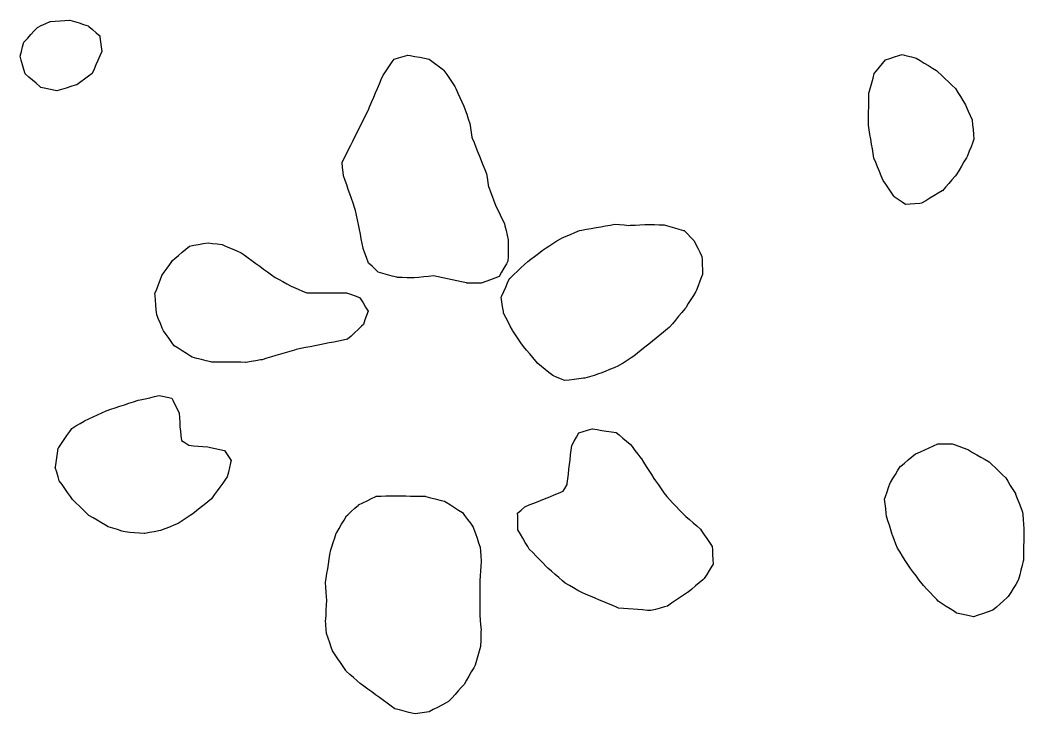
# Model space of a CAD drawing. Header units: millimetres. Extents: x 230 to 3347, y 514 to 5196.
# Drawn here: x 1160.2 to 1368.9, y 3305.9 to 3450.2 of the extents above; entities that cross this region are included whole.
import ezdxf

# ---------------------------------------------------------------- set-up
doc = ezdxf.new("R2010")
doc.units = ezdxf.units.MM
for name, color, linetype in [('ALL_HOLES', 1, 'Continuous'), ('OUTLINE_ISLAND_01_HOLE_190', 1, 'Continuous'), ('OUTLINE_ISLAND_01_HOLE_191', 1, 'Continuous'), ('OUTLINE_ISLAND_01_HOLE_192', 1, 'Continuous'), ('OUTLINE_ISLAND_01_HOLE_193', 1, 'Continuous'), ('OUTLINE_ISLAND_01_HOLE_200', 1, 'Continuous'), ('OUTLINE_ISLAND_01_HOLE_201', 1, 'Continuous'), ('OUTLINE_ISLAND_01_HOLE_203', 1, 'Continuous'), ('OUTLINE_ISLAND_01_HOLE_204', 1, 'Continuous'), ('OUTLINE_ISLAND_01_HOLE_206', 1, 'Continuous')]:
    doc.layers.add(name, color=color, linetype=linetype)

msp = doc.modelspace()

# ---------------------------------------------------------------- linework, layer by layer
at = {"layer": 'ALL_HOLES'}
for points in [[(1160.1579, 3442.6807), (1160.421, 3443.6454), (1160.6841, 3444.6102), (1160.9472, 3445.575), (1161.0622, 3445.6997), (1161.7399, 3446.435), (1162.4177, 3447.1703), (1163.0954, 3447.9056), (1163.7732, 3448.6409), (1164.5729, 3449.0125), (1165.4798, 3449.434), (1166.3867, 3449.8554), (1166.4756, 3449.8622), (1167.4727, 3449.9384), (1168.4698, 3450.0145), (1169.4669, 3450.0907), (1170.464, 3450.1669), (1170.5113, 3450.1522), (1171.4665, 3449.8562), (1172.4216, 3449.5601), (1173.3768, 3449.264), (1174.332, 3448.968), (1174.4737, 3448.8438), (1175.2259, 3448.1848), (1175.9781, 3447.5259), (1176.7303, 3446.8669), (1176.7641, 3446.6142), (1176.8968, 3445.623), (1177.0295, 3444.6319), (1177.1621, 3443.6407), (1177.1495, 3443.612), (1176.7456, 3442.6971), (1176.3417, 3441.7823), (1175.9379, 3440.8675), (1175.534, 3439.9527), (1175.1302, 3439.0379), (1174.3711, 3438.4785), (1173.5661, 3437.8853), (1172.761, 3437.2921), (1171.956, 3436.6989), (1171.6454, 3436.6067), (1170.6868, 3436.322), (1169.7281, 3436.0373), (1168.7695, 3435.7526), (1167.8109, 3435.4679), (1167.443, 3435.5451), (1166.4643, 3435.7503), (1165.4856, 3435.9556), (1164.5069, 3436.1608), (1164.2533, 3436.3752), (1163.4896, 3437.0209), (1162.726, 3437.6665), (1161.9623, 3438.3121), (1161.1987, 3438.9577), (1160.941, 3439.8792), (1160.6718, 3440.8423), (1160.4025, 3441.8054)], [(1237.9272, 3442.009), (1238.8851, 3442.2963), (1239.8429, 3442.5836), (1240.8008, 3442.8709), (1241.2854, 3442.7818), (1242.2689, 3442.6008), (1243.2524, 3442.4199), (1244.2358, 3442.2389), (1245.2193, 3442.058), (1245.8012, 3441.6188), (1246.5994, 3441.0164), (1247.3976, 3440.4139), (1248.1957, 3439.8115), (1248.3018, 3439.6583), (1248.871, 3438.8361), (1249.4402, 3438.014), (1250.0094, 3437.1918), (1250.5786, 3436.3696), (1250.7891, 3435.9114), (1251.2065, 3435.0027), (1251.6239, 3434.094), (1252.0414, 3433.1853), (1252.4588, 3432.2766), (1252.7173, 3431.515), (1253.0387, 3430.5681), (1253.36, 3429.6211), (1253.6814, 3428.6742), (1253.8123, 3427.7923), (1253.9591, 3426.8031), (1254.1059, 3425.814), (1254.1884, 3425.6083), (1254.5606, 3424.6802), (1254.9328, 3423.752), (1255.305, 3422.8239), (1255.6772, 3421.8957), (1256.0494, 3420.9676), (1256.4216, 3420.0394), (1256.7938, 3419.1113), (1257.166, 3418.1831), (1257.2882, 3417.4012), (1257.4426, 3416.4132), (1257.597, 3415.4252), (1257.6058, 3415.4016), (1257.9529, 3414.4638), (1258.3001, 3413.526), (1258.6472, 3412.5882), (1258.9944, 3411.6504), (1259.1, 3411.4383), (1259.5457, 3410.5431), (1259.9914, 3409.6479), (1260.4371, 3408.7528), (1260.8829, 3407.8576), (1260.9921, 3407.3725), (1261.2119, 3406.3969), (1261.4316, 3405.4214), (1261.6513, 3404.4458), (1261.6478, 3404.0258), (1261.6393, 3403.0259), (1261.6308, 3402.0259), (1261.6222, 3401.026), (1261.6137, 3400.026), (1261.286, 3399.4591), (1260.7855, 3398.5934), (1260.2849, 3397.7277), (1259.7844, 3396.862), (1258.8867, 3396.5286), (1257.9493, 3396.1804), (1257.0119, 3395.8322), (1256.0745, 3395.484), (1255.0815, 3395.4834), (1254.0815, 3395.4828), (1253.0815, 3395.4821), (1252.9611, 3395.5076), (1251.9827, 3395.7147), (1251.0044, 3395.9218), (1250.0261, 3396.129), (1249.0478, 3396.3361), (1248.0695, 3396.5432), (1247.0912, 3396.7503), (1246.1128, 3396.9574), (1246.0972, 3396.9558), (1245.1026, 3396.8521), (1244.108, 3396.7485), (1243.1133, 3396.6449), (1242.1187, 3396.5413), (1241.6178, 3396.5546), (1240.6181, 3396.5812), (1239.6185, 3396.6079), (1238.6188, 3396.6345), (1238.484, 3396.6728), (1237.5221, 3396.9461), (1236.5602, 3397.2195), (1235.5982, 3397.4928), (1234.6363, 3397.7661), (1234.0852, 3398.2811), (1233.3546, 3398.9639), (1232.624, 3399.6467), (1232.5516, 3399.846), (1232.2102, 3400.7859), (1231.8688, 3401.7259), (1231.5275, 3402.6658), (1231.5145, 3402.7302), (1231.3174, 3403.7105), (1231.1203, 3404.6909), (1230.9231, 3405.6713), (1230.726, 3406.6517), (1230.5289, 3407.6321), (1230.3318, 3408.6124), (1230.1346, 3409.5928), (1229.9375, 3410.5732), (1229.7292, 3411.1691), (1229.3993, 3412.113), (1229.0693, 3413.057), (1228.7394, 3414.001), (1228.4094, 3414.945), (1228.0795, 3415.889), (1227.7495, 3416.833), (1227.4195, 3417.777), (1227.3351, 3418.5473), (1227.226, 3419.5414), (1227.117, 3420.5354), (1227.1227, 3420.5468), (1227.5693, 3421.4416), (1228.0158, 3422.3363), (1228.4624, 3423.2311), (1228.909, 3424.1258), (1229.3555, 3425.0206), (1229.8021, 3425.9154), (1230.2487, 3426.8101), (1230.6952, 3427.7049), (1231.1418, 3428.5996), (1231.5884, 3429.4944), (1232.0349, 3430.3891), (1232.4815, 3431.2839), (1232.5166, 3431.366), (1232.9091, 3432.2857), (1233.3016, 3433.2055), (1233.6941, 3434.1252), (1234.0866, 3435.045), (1234.4792, 3435.9647), (1234.8717, 3436.8845), (1235.2642, 3437.8042), (1235.6567, 3438.7239), (1235.856, 3439.0123), (1236.4246, 3439.8349), (1236.9932, 3440.6576), (1237.5618, 3441.4802)], [(1343.5794, 3443.0167), (1344.547, 3442.7643), (1345.5147, 3442.5119), (1346.4823, 3442.2595), (1346.4887, 3442.2556), (1347.3427, 3441.7354), (1348.1968, 3441.2151), (1349.0508, 3440.6949), (1349.9049, 3440.1747), (1350.7589, 3439.6545), (1351.0201, 3439.4076), (1351.7468, 3438.7207), (1352.4735, 3438.0338), (1353.2002, 3437.3468), (1353.927, 3436.6599), (1354.6537, 3435.973), (1355.166, 3435.133), (1355.6868, 3434.2793), (1356.2075, 3433.4256), (1356.7283, 3432.5719), (1356.9112, 3432.1654), (1357.3216, 3431.2535), (1357.732, 3430.3416), (1358.1424, 3429.4296), (1358.1476, 3429.3709), (1358.2353, 3428.3748), (1358.323, 3427.3786), (1358.4107, 3426.3825), (1358.4984, 3425.3864), (1358.2638, 3424.7735), (1357.9062, 3423.8396), (1357.5487, 3422.9057), (1357.1911, 3421.9718), (1356.9323, 3421.5292), (1356.4274, 3420.666), (1355.9225, 3419.8028), (1355.4176, 3418.9397), (1354.9128, 3418.0765), (1354.5767, 3417.6928), (1353.9179, 3416.9405), (1353.2591, 3416.1882), (1352.6002, 3415.4359), (1351.9414, 3414.6837), (1351.9109, 3414.6653), (1351.0541, 3414.1497), (1350.1972, 3413.6342), (1349.3404, 3413.1186), (1348.4835, 3412.603), (1347.6267, 3412.0874), (1347.235, 3412.0529), (1346.2389, 3411.9649), (1345.2427, 3411.877), (1344.2466, 3411.789), (1343.5677, 3412.2769), (1342.7556, 3412.8604), (1341.9435, 3413.4439), (1341.8761, 3413.5417), (1341.3089, 3414.3653), (1340.7417, 3415.1889), (1340.1745, 3416.0124), (1339.6072, 3416.836), (1339.6045, 3416.8428), (1339.2272, 3417.7689), (1338.85, 3418.695), (1338.4727, 3419.6211), (1338.0954, 3420.5472), (1337.7182, 3421.4733), (1337.5601, 3422.4133), (1337.3943, 3423.3994), (1337.2285, 3424.3856), (1337.0627, 3425.3717), (1336.8969, 3426.3579), (1336.731, 3427.3441), (1336.5652, 3428.3302), (1336.5778, 3429.0855), (1336.5945, 3430.0853), (1336.6112, 3431.0852), (1336.6279, 3432.085), (1336.6446, 3433.0849), (1336.6613, 3434.0848), (1336.678, 3435.0846), (1336.7112, 3435.2026), (1336.9817, 3436.1653), (1337.2522, 3437.1281), (1337.5227, 3438.0908), (1337.7932, 3439.0535), (1338.2513, 3439.6114), (1338.8859, 3440.3842), (1339.5205, 3441.1571), (1340.1551, 3441.9299), (1341.0107, 3442.2014), (1341.9639, 3442.5039), (1342.917, 3442.8064)], [(1298.228, 3406.3995), (1298.9351, 3405.6925), (1299.6423, 3404.9854), (1300.3494, 3404.2783), (1300.6439, 3403.6714), (1301.0804, 3402.7718), (1301.517, 3401.8721), (1301.9536, 3400.9724), (1301.9763, 3400.288), (1302.0095, 3399.2886), (1302.0426, 3398.2892), (1302.0758, 3397.2897), (1301.8879, 3396.7885), (1301.5369, 3395.8521), (1301.1859, 3394.9157), (1300.8349, 3393.9793), (1300.6915, 3393.7478), (1300.1649, 3392.8976), (1299.6383, 3392.0475), (1299.1117, 3391.1974), (1298.5851, 3390.3473), (1298.3785, 3390.1005), (1297.7366, 3389.3337), (1297.0947, 3388.5669), (1296.4528, 3387.8001), (1295.8109, 3387.0333), (1295.169, 3386.2665), (1294.7559, 3385.9314), (1293.9792, 3385.3014), (1293.2025, 3384.6715), (1292.4259, 3384.0416), (1291.6492, 3383.4117), (1290.8725, 3382.7818), (1290.0959, 3382.1519), (1289.3192, 3381.522), (1288.5425, 3380.8921), (1287.7659, 3380.2621), (1287.2342, 3379.9253), (1286.3895, 3379.3901), (1285.5448, 3378.8549), (1284.7001, 3378.3197), (1284.5962, 3378.2755), (1283.6759, 3377.8842), (1282.7557, 3377.4929), (1281.8354, 3377.1016), (1280.9152, 3376.7103), (1280.4696, 3376.5754), (1279.5125, 3376.2857), (1278.5554, 3375.9959), (1277.5983, 3375.7061), (1277.3341, 3375.6744), (1276.3412, 3375.5551), (1275.3484, 3375.4357), (1274.3555, 3375.3164), (1273.3627, 3375.1971), (1272.7513, 3375.4655), (1271.8357, 3375.8675), (1270.92, 3376.2695), (1270.9159, 3376.2728), (1270.1358, 3376.8984), (1269.3557, 3377.5241), (1268.5756, 3378.1498), (1267.7955, 3378.7754), (1267.4071, 3379.2432), (1266.7682, 3380.0125), (1266.1294, 3380.7818), (1265.4905, 3381.5512), (1264.8517, 3382.3205), (1264.3238, 3383.0771), (1263.7516, 3383.8972), (1263.1794, 3384.7174), (1262.6072, 3385.5375), (1262.5436, 3385.6615), (1262.087, 3386.5512), (1261.6305, 3387.4409), (1261.174, 3388.3306), (1260.7175, 3389.2203), (1260.6603, 3389.5973), (1260.5104, 3390.586), (1260.3605, 3391.5747), (1260.2105, 3392.5634), (1260.3161, 3392.7976), (1260.727, 3393.7093), (1261.1379, 3394.621), (1261.5487, 3395.5327), (1261.9596, 3396.4444), (1262.116, 3396.5899), (1262.848, 3397.2713), (1263.58, 3397.9526), (1264.312, 3398.6339), (1265.044, 3399.3152), (1265.776, 3399.9966), (1266.3555, 3400.4304), (1267.156, 3401.0298), (1267.9565, 3401.6291), (1268.757, 3402.2284), (1269.5575, 3402.8277), (1270.104, 3403.1713), (1270.9506, 3403.7036), (1271.7972, 3404.2358), (1272.6438, 3404.768), (1272.7763, 3404.8241), (1273.6973, 3405.2139), (1274.6182, 3405.6036), (1275.5391, 3405.9934), (1276.46, 3406.3832), (1276.9781, 3406.4772), (1277.962, 3406.6559), (1278.946, 3406.8345), (1279.9299, 3407.0132), (1280.9138, 3407.1918), (1281.8977, 3407.3705), (1282.8816, 3407.5491), (1283.8655, 3407.7278), (1284.7754, 3407.6471), (1285.7715, 3407.5588), (1286.7676, 3407.4705), (1287.0538, 3407.4889), (1288.0518, 3407.5532), (1289.0497, 3407.6174), (1290.0476, 3407.6816), (1290.088, 3407.6807), (1291.0878, 3407.6587), (1292.0875, 3407.6367), (1293.0873, 3407.6146), (1294.0871, 3407.5926), (1294.2968, 3407.5322), (1295.2577, 3407.2553), (1296.2186, 3406.9785), (1297.1795, 3406.7016), (1298.1404, 3406.4248)], [(1188.2086, 3393.298), (1188.573, 3394.2293), (1188.9374, 3395.1605), (1189.3018, 3396.0918), (1189.6662, 3397.023), (1190.1488, 3397.7246), (1190.7155, 3398.5485), (1191.2822, 3399.3725), (1191.8489, 3400.1964), (1192.3131, 3400.5867), (1193.0785, 3401.2302), (1193.8439, 3401.8737), (1194.6093, 3402.5173), (1195.3748, 3403.1608), (1196.2857, 3403.3279), (1197.2693, 3403.5084), (1198.2529, 3403.6889), (1199.2364, 3403.8694), (1200.1686, 3403.7411), (1201.1593, 3403.6049), (1202.15, 3403.4686), (1202.4464, 3403.3435), (1203.3677, 3402.9547), (1204.2891, 3402.5659), (1205.2104, 3402.1771), (1206.1317, 3401.7883), (1206.7491, 3401.3384), (1207.5573, 3400.7495), (1208.3656, 3400.1606), (1209.1738, 3399.5717), (1209.982, 3398.9828), (1210.7902, 3398.3939), (1211.5984, 3397.8051), (1212.4066, 3397.2162), (1213.2148, 3396.6273), (1213.8906, 3396.2663), (1214.7726, 3395.795), (1215.6546, 3395.3238), (1216.5366, 3394.8526), (1217.0426, 3394.6304), (1217.9582, 3394.2283), (1218.8738, 3393.8262), (1219.7893, 3393.4241), (1220.0585, 3393.4254), (1221.0585, 3393.4304), (1222.0585, 3393.4354), (1223.0584, 3393.4403), (1224.0584, 3393.4453), (1225.0584, 3393.4503), (1226.0584, 3393.4553), (1227.0584, 3393.4603), (1228.0584, 3393.4653), (1228.8816, 3393.1738), (1229.8242, 3392.84), (1230.7669, 3392.5062), (1230.9519, 3392.2053), (1231.4757, 3391.3534), (1231.9995, 3390.5016), (1232.5233, 3389.6498), (1232.2079, 3388.7592), (1231.8741, 3387.8166), (1231.5403, 3386.874), (1231.169, 3386.5253), (1230.4399, 3385.8408), (1229.7109, 3385.1563), (1228.9819, 3384.4719), (1228.2529, 3383.7874), (1227.3632, 3383.6108), (1226.3823, 3383.4161), (1225.4014, 3383.2214), (1224.4206, 3383.0267), (1223.4397, 3382.832), (1222.4588, 3382.6374), (1221.478, 3382.4427), (1220.4971, 3382.248), (1219.5162, 3382.0533), (1218.5354, 3381.8586), (1217.5545, 3381.6639), (1217.2054, 3381.559), (1216.2477, 3381.2712), (1215.29, 3380.9834), (1214.3323, 3380.6956), (1213.3746, 3380.4079), (1212.4169, 3380.1201), (1211.4592, 3379.8323), (1210.5015, 3379.5445), (1210.1588, 3379.4874), (1209.1724, 3379.3231), (1208.186, 3379.1588), (1207.1996, 3378.9945), (1207.0617, 3378.995), (1206.0617, 3378.9983), (1205.0617, 3379.0016), (1204.0617, 3379.0049), (1203.0617, 3379.0082), (1202.0617, 3379.0115), (1201.0617, 3379.0148), (1200.0617, 3379.0181), (1199.8361, 3379.0756), (1198.867, 3379.3222), (1197.8979, 3379.5688), (1196.9288, 3379.8154), (1195.9597, 3380.0621), (1195.5766, 3380.3071), (1194.7341, 3380.8458), (1193.8916, 3381.3845), (1193.0492, 3381.9233), (1192.2067, 3382.462), (1191.7152, 3383.1432), (1191.13, 3383.9541), (1190.5448, 3384.765), (1189.9596, 3385.5759), (1189.732, 3386.1213), (1189.3468, 3387.0441), (1188.9616, 3387.967), (1188.5764, 3388.8898), (1188.5726, 3388.935), (1188.4895, 3389.9315), (1188.4063, 3390.9281), (1188.3232, 3391.9246), (1188.2401, 3392.9211)], [(1170.9079, 3365.2472), (1171.7654, 3365.7617), (1172.6229, 3366.2762), (1173.4804, 3366.7907), (1173.555, 3366.8253), (1174.4626, 3367.2452), (1175.3701, 3367.6652), (1176.2777, 3368.0852), (1177.1852, 3368.5051), (1178.0927, 3368.9251), (1179.0018, 3369.2288), (1179.9503, 3369.5456), (1180.8987, 3369.8624), (1181.8472, 3370.1792), (1182.7957, 3370.4961), (1183.7442, 3370.8129), (1184.6927, 3371.1297), (1185.1628, 3371.2304), (1186.1406, 3371.4397), (1187.1185, 3371.649), (1188.0963, 3371.8584), (1189.0742, 3372.0677), (1189.7447, 3371.9394), (1190.7269, 3371.7515), (1191.7091, 3371.5636), (1191.9122, 3371.1512), (1192.3539, 3370.2541), (1192.7956, 3369.3569), (1193.2373, 3368.4598), (1193.2914, 3367.4847), (1193.3468, 3366.4863), (1193.4023, 3365.4878), (1193.4922, 3364.7341), (1193.6107, 3363.7411), (1193.7291, 3362.7482), (1194.4022, 3362.2971), (1195.2329, 3361.7403), (1196.1932, 3361.6625), (1197.1899, 3361.5817), (1198.1867, 3361.501), (1199.1834, 3361.4202), (1199.7219, 3361.3015), (1200.6985, 3361.0862), (1201.6751, 3360.871), (1202.6516, 3360.6557), (1202.9232, 3360.258), (1203.4872, 3359.4321), (1204.0511, 3358.6063), (1203.9361, 3358.1206), (1203.7057, 3357.1475), (1203.4753, 3356.1744), (1203.2449, 3355.2013), (1202.8823, 3354.6961), (1202.2991, 3353.8837), (1201.7159, 3353.0713), (1201.1328, 3352.259), (1200.5496, 3351.4466), (1199.9665, 3350.6343), (1199.1857, 3350.0096), (1198.4049, 3349.3849), (1197.624, 3348.7602), (1196.8431, 3348.1355), (1196.0623, 3347.5108), (1195.5471, 3347.162), (1194.719, 3346.6014), (1193.8909, 3346.0408), (1193.0628, 3345.4802), (1193.0571, 3345.478), (1192.1281, 3345.1079), (1191.1991, 3344.7378), (1190.2701, 3344.3677), (1189.3411, 3343.9976), (1189.0229, 3343.9399), (1188.0389, 3343.7613), (1187.055, 3343.5828), (1186.0711, 3343.4042), (1185.9718, 3343.4119), (1184.9748, 3343.4894), (1183.9778, 3343.5669), (1182.9808, 3343.6444), (1181.9838, 3343.7219), (1181.3412, 3343.9222), (1180.3866, 3344.2198), (1179.4319, 3344.5174), (1178.4772, 3344.815), (1177.9273, 3345.1363), (1177.0639, 3345.6408), (1176.2004, 3346.1453), (1175.337, 3346.6498), (1174.4736, 3347.1542), (1173.9289, 3347.6858), (1173.2133, 3348.3842), (1172.4976, 3349.0827), (1171.782, 3349.7811), (1171.0663, 3350.4796), (1170.6162, 3351.115), (1170.0382, 3351.931), (1169.4602, 3352.747), (1168.8822, 3353.5631), (1168.3042, 3354.3791), (1168.0589, 3355.1982), (1167.7721, 3356.1562), (1167.4852, 3357.1142), (1167.4928, 3357.1632), (1167.645, 3358.1515), (1167.7972, 3359.1399), (1167.9494, 3360.1282), (1168.1016, 3361.1166), (1168.225, 3361.2983), (1168.787, 3362.1255), (1169.349, 3362.9526), (1169.9109, 3363.7798), (1170.4729, 3364.6069)], [(1263.6264, 3347.6108), (1264.3613, 3348.289), (1265.0961, 3348.9672), (1265.1226, 3348.9777), (1266.0529, 3349.3444), (1266.9833, 3349.7111), (1267.9136, 3350.0779), (1268.8439, 3350.4446), (1269.7742, 3350.8113), (1270.2972, 3351.0299), (1271.2199, 3351.4156), (1272.1425, 3351.8013), (1273.0651, 3352.187), (1273.4154, 3352.7594), (1273.9375, 3353.6123), (1273.9558, 3353.7703), (1274.0714, 3354.7636), (1274.1869, 3355.7569), (1274.3024, 3356.7502), (1274.4179, 3357.7435), (1274.5334, 3358.7368), (1274.6489, 3359.7301), (1274.7644, 3360.7234), (1274.8799, 3361.7167), (1275.3683, 3362.5857), (1275.8582, 3363.4574), (1276.3481, 3364.3292), (1277.2223, 3364.5831), (1278.1826, 3364.8621), (1279.143, 3365.141), (1279.1594, 3365.1387), (1280.1494, 3364.9975), (1281.1394, 3364.8563), (1282.1294, 3364.715), (1283.1193, 3364.5738), (1284.1093, 3364.4326), (1284.7357, 3363.9018), (1285.4985, 3363.2552), (1286.2614, 3362.6087), (1287.0243, 3361.9621), (1287.4086, 3361.4687), (1288.0231, 3360.6798), (1288.6376, 3359.8909), (1289.2521, 3359.102), (1289.2845, 3359.0511), (1289.8212, 3358.2073), (1290.3579, 3357.3636), (1290.8946, 3356.5198), (1291.4313, 3355.6761), (1291.968, 3354.8323), (1292.3164, 3354.34), (1292.8939, 3353.5237), (1293.4715, 3352.7073), (1294.0491, 3351.891), (1294.6267, 3351.0747), (1295.2257, 3350.441), (1295.9126, 3349.7143), (1296.5996, 3348.9876), (1297.2865, 3348.2609), (1297.9735, 3347.5342), (1298.63, 3346.9572), (1299.3811, 3346.2971), (1300.1323, 3345.6369), (1300.8834, 3344.9768), (1301.6346, 3344.3167), (1301.8533, 3343.9912), (1302.4111, 3343.1612), (1302.9688, 3342.3312), (1303.5266, 3341.5012), (1304.0843, 3340.6712), (1304.1146, 3340.0133), (1304.1604, 3339.0144), (1304.2063, 3338.0154), (1304.2522, 3337.0165), (1303.9863, 3336.584), (1303.4626, 3335.7321), (1302.9389, 3334.8802), (1302.4152, 3334.0283), (1302.1234, 3333.7827), (1301.3583, 3333.1388), (1300.5931, 3332.4949), (1299.828, 3331.851), (1299.0629, 3331.2071), (1298.957, 3331.1351), (1298.1301, 3330.5727), (1297.3032, 3330.0104), (1296.4763, 3329.448), (1295.6494, 3328.8857), (1294.8225, 3328.3233), (1294.1957, 3328.1531), (1293.2307, 3327.8909), (1292.2656, 3327.6288), (1291.3006, 3327.3666), (1290.6089, 3327.4223), (1289.6121, 3327.5026), (1288.6153, 3327.5828), (1287.6186, 3327.6631), (1286.6218, 3327.7433), (1285.625, 3327.8236), (1284.6282, 3327.9038), (1284.333, 3328.0278), (1283.4109, 3328.4148), (1282.4889, 3328.8019), (1281.5668, 3329.1889), (1280.6448, 3329.576), (1279.7227, 3329.963), (1278.8006, 3330.3501), (1277.8786, 3330.7371), (1276.9565, 3331.1242), (1276.1444, 3331.5862), (1275.2752, 3332.0807), (1274.406, 3332.5751), (1273.5368, 3333.0696), (1272.9245, 3333.5944), (1272.1652, 3334.2451), (1271.4059, 3334.8959), (1270.6466, 3335.5466), (1269.8872, 3336.1973), (1269.5407, 3336.5535), (1268.8433, 3337.2703), (1268.146, 3337.987), (1267.4486, 3338.7037), (1266.7513, 3339.4205), (1266.0539, 3340.1372), (1265.7235, 3340.6972), (1265.2153, 3341.5585), (1264.7072, 3342.4197), (1264.199, 3343.281), (1263.6908, 3344.1422), (1263.6746, 3345.0153), (1263.656, 3346.0151), (1263.6375, 3347.015)], [(1350.97, 3362.056), (1351.97, 3362.056), (1352.97, 3362.056), (1353.97, 3362.056), (1354.4128, 3361.8909), (1355.3498, 3361.5415), (1356.2868, 3361.1921), (1357.2238, 3360.8428), (1357.3501, 3360.771), (1358.2195, 3360.277), (1359.089, 3359.783), (1359.9584, 3359.289), (1360.8279, 3358.795), (1361.6974, 3358.301), (1362.2559, 3357.7555), (1362.9712, 3357.0567), (1363.6866, 3356.3579), (1364.4019, 3355.6592), (1365.1173, 3354.9604), (1365.5494, 3354.2656), (1366.0775, 3353.4164), (1366.6056, 3352.5673), (1367.1337, 3351.7181), (1367.1765, 3351.6068), (1367.5348, 3350.6732), (1367.8931, 3349.7396), (1368.2514, 3348.806), (1368.6098, 3347.8724), (1368.655, 3347.3346), (1368.7388, 3346.3381), (1368.8226, 3345.3416), (1368.9064, 3344.3451), (1368.8964, 3343.7765), (1368.8788, 3342.7766), (1368.8612, 3341.7768), (1368.8436, 3340.7769), (1368.826, 3339.7771), (1368.8084, 3338.7773), (1368.7909, 3337.7774), (1368.7707, 3337.6968), (1368.5288, 3336.7265), (1368.2868, 3335.7562), (1368.0449, 3334.7859), (1367.8029, 3333.8156), (1367.7211, 3333.6819), (1367.1993, 3332.8289), (1366.6774, 3331.9758), (1366.1556, 3331.1228), (1365.6338, 3330.2697), (1365.4395, 3330.0976), (1364.691, 3329.4344), (1363.9426, 3328.7712), (1363.1941, 3328.108), (1362.4457, 3327.4449), (1362.2044, 3327.3629), (1361.2576, 3327.0411), (1360.3107, 3326.7194), (1359.3639, 3326.3977), (1358.417, 3326.076), (1357.8454, 3326.2035), (1356.8694, 3326.4213), (1355.8934, 3326.6391), (1354.9175, 3326.8569), (1354.4397, 3327.1671), (1353.601, 3327.7117), (1352.7623, 3328.2563), (1351.9236, 3328.8008), (1351.0849, 3329.3454), (1350.766, 3329.6806), (1350.0768, 3330.4051), (1349.3875, 3331.1296), (1348.6983, 3331.8541), (1348.009, 3332.5787), (1347.7537, 3332.9147), (1347.1487, 3333.7109), (1346.5437, 3334.5071), (1345.9386, 3335.3033), (1345.3336, 3336.0995), (1345.3098, 3336.1365), (1344.7683, 3336.9772), (1344.2268, 3337.818), (1343.6853, 3338.6587), (1343.1438, 3339.4994), (1342.6023, 3340.3401), (1342.2639, 3341.2204), (1341.9051, 3342.1538), (1341.5463, 3343.0872), (1341.5134, 3343.1951), (1341.2221, 3344.1517), (1340.9308, 3345.1083), (1340.6395, 3346.065), (1340.3482, 3347.0216), (1340.2829, 3347.5776), (1340.1661, 3348.5708), (1340.0493, 3349.564), (1339.9326, 3350.5571), (1340.1217, 3351.1098), (1340.4455, 3352.0559), (1340.7692, 3353.0021), (1341.093, 3353.9482), (1341.1271, 3354.0028), (1341.6574, 3354.8507), (1342.1876, 3355.6986), (1342.7178, 3356.5464), (1343.2481, 3357.3943), (1343.2932, 3357.4311), (1344.0678, 3358.0635), (1344.8425, 3358.6958), (1345.6172, 3359.3282), (1346.3919, 3359.9605), (1346.462, 3359.9926), (1347.3713, 3360.4088), (1348.2806, 3360.825), (1349.1898, 3361.2412), (1350.0991, 3361.6574)], [(1234.2319, 3351.138), (1235.231, 3351.1814), (1236.2301, 3351.2248), (1237.2291, 3351.2682), (1237.3622, 3351.266), (1238.362, 3351.2496), (1239.3619, 3351.2332), (1240.3618, 3351.2167), (1241.3616, 3351.2003), (1242.3615, 3351.1838), (1243.3614, 3351.1674), (1244.3612, 3351.151), (1244.5658, 3351.0987), (1245.5347, 3350.8511), (1246.5036, 3350.6035), (1247.4724, 3350.3559), (1248.4413, 3350.1083), (1248.7871, 3349.8886), (1249.6312, 3349.3524), (1250.4752, 3348.8162), (1251.3193, 3348.2799), (1252.1634, 3347.7437), (1252.6081, 3347.1371), (1253.1995, 3346.3307), (1253.7908, 3345.5243), (1254.3821, 3344.7178), (1254.5216, 3344.3199), (1254.8524, 3343.3762), (1255.1832, 3342.4325), (1255.514, 3341.4888), (1255.8448, 3340.5451), (1255.8951, 3339.7133), (1255.9556, 3338.7151), (1256.016, 3337.7169), (1256.0068, 3337.575), (1255.9422, 3336.5771), (1255.8775, 3335.5792), (1255.8128, 3334.5813), (1255.7481, 3333.5834), (1255.7464, 3332.8339), (1255.7442, 3331.8339), (1255.742, 3330.8339), (1255.7398, 3329.8339), (1255.7376, 3328.8339), (1255.7353, 3327.8339), (1255.7331, 3326.8339), (1255.7695, 3326.3907), (1255.8512, 3325.394), (1255.9329, 3324.3974), (1256.0146, 3323.4007), (1256.0051, 3323.0523), (1255.9776, 3322.0527), (1255.9501, 3321.0531), (1255.9227, 3320.0534), (1255.8775, 3319.8893), (1255.6123, 3318.9252), (1255.347, 3317.961), (1255.0818, 3316.9968), (1254.8165, 3316.0326), (1254.4888, 3315.4694), (1253.9857, 3314.6052), (1253.4827, 3313.7409), (1252.9797, 3312.8766), (1252.4767, 3312.0123), (1251.9481, 3311.4211), (1251.2816, 3310.6756), (1250.6152, 3309.9301), (1249.9487, 3309.1845), (1249.2822, 3308.439), (1248.7531, 3308.1639), (1247.8658, 3307.7025), (1246.9786, 3307.2412), (1246.0914, 3306.7798), (1245.2042, 3306.3185), (1244.2755, 3306.1805), (1243.2863, 3306.0336), (1242.2972, 3305.8867), (1241.9892, 3305.9655), (1241.0204, 3306.2135), (1240.0517, 3306.4615), (1239.0829, 3306.7095), (1238.1141, 3306.9574), (1237.3207, 3307.5335), (1236.5115, 3308.1211), (1235.7023, 3308.7086), (1234.8931, 3309.2962), (1234.0839, 3309.8837), (1233.2748, 3310.4712), (1232.4656, 3311.0588), (1231.6564, 3311.6463), (1230.8472, 3312.2339), (1230.2326, 3312.7826), (1229.4867, 3313.4486), (1228.7408, 3314.1147), (1227.9949, 3314.7807), (1227.9226, 3314.8877), (1227.3629, 3315.7164), (1226.8031, 3316.5451), (1226.2434, 3317.3737), (1225.6837, 3318.2024), (1225.1239, 3319.0311), (1224.8698, 3319.755), (1224.5386, 3320.6986), (1224.2073, 3321.6421), (1223.8761, 3322.5857), (1223.8257, 3323.4085), (1223.7646, 3324.4066), (1223.7035, 3325.4047), (1223.7115, 3325.5289), (1223.7755, 3326.5268), (1223.8395, 3327.5248), (1223.9036, 3328.5227), (1223.9676, 3329.5207), (1223.9083, 3330.2324), (1223.8253, 3331.2289), (1223.7423, 3332.2255), (1223.6593, 3333.222), (1223.802, 3334.0986), (1223.9626, 3335.0857), (1224.1233, 3336.0727), (1224.284, 3337.0597), (1224.4446, 3338.0467), (1224.6053, 3339.0337), (1224.766, 3340.0207), (1224.9637, 3340.6167), (1225.2786, 3341.5659), (1225.5935, 3342.515), (1225.9083, 3343.4641), (1225.995, 3343.6111), (1226.5028, 3344.4725), (1227.0107, 3345.3339), (1227.5186, 3346.1954), (1228.0264, 3347.0568), (1228.29, 3347.2974), (1229.0285, 3347.9717), (1229.767, 3348.646), (1230.5055, 3349.3203), (1230.5486, 3349.3413), (1231.4474, 3349.7797), (1232.3461, 3350.2181), (1233.2449, 3350.6565), (1234.1437, 3351.0949)]]:
    msp.add_lwpolyline(points, close=True, dxfattribs=at)
at = {"layer": 'OUTLINE_ISLAND_01_HOLE_190'}
msp.add_lwpolyline([(1234.2319, 3351.138), (1235.231, 3351.1814), (1236.2301, 3351.2248), (1237.2291, 3351.2682), (1237.3622, 3351.266), (1238.362, 3351.2496), (1239.3619, 3351.2332), (1240.3618, 3351.2167), (1241.3616, 3351.2003), (1242.3615, 3351.1838), (1243.3614, 3351.1674), (1244.3612, 3351.151), (1244.5658, 3351.0987), (1245.5347, 3350.8511), (1246.5036, 3350.6035), (1247.4724, 3350.3559), (1248.4413, 3350.1083), (1248.7871, 3349.8886), (1249.6312, 3349.3524), (1250.4752, 3348.8162), (1251.3193, 3348.2799), (1252.1634, 3347.7437), (1252.6081, 3347.1371), (1253.1995, 3346.3307), (1253.7908, 3345.5243), (1254.3821, 3344.7178), (1254.5216, 3344.3199), (1254.8524, 3343.3762), (1255.1832, 3342.4325), (1255.514, 3341.4888), (1255.8448, 3340.5451), (1255.8951, 3339.7133), (1255.9556, 3338.7151), (1256.016, 3337.7169), (1256.0068, 3337.575), (1255.9422, 3336.5771), (1255.8775, 3335.5792), (1255.8128, 3334.5813), (1255.7481, 3333.5834), (1255.7464, 3332.8339), (1255.7442, 3331.8339), (1255.742, 3330.8339), (1255.7398, 3329.8339), (1255.7376, 3328.8339), (1255.7353, 3327.8339), (1255.7331, 3326.8339), (1255.7695, 3326.3907), (1255.8512, 3325.394), (1255.9329, 3324.3974), (1256.0146, 3323.4007), (1256.0051, 3323.0523), (1255.9776, 3322.0527), (1255.9501, 3321.0531), (1255.9227, 3320.0534), (1255.8775, 3319.8893), (1255.6123, 3318.9252), (1255.347, 3317.961), (1255.0818, 3316.9968), (1254.8165, 3316.0326), (1254.4888, 3315.4694), (1253.9857, 3314.6052), (1253.4827, 3313.7409), (1252.9797, 3312.8766), (1252.4767, 3312.0123), (1251.9481, 3311.4211), (1251.2816, 3310.6756), (1250.6152, 3309.9301), (1249.9487, 3309.1845), (1249.2822, 3308.439), (1248.7531, 3308.1639), (1247.8658, 3307.7025), (1246.9786, 3307.2412), (1246.0914, 3306.7798), (1245.2042, 3306.3185), (1244.2755, 3306.1805), (1243.2863, 3306.0336), (1242.2972, 3305.8867), (1241.9892, 3305.9655), (1241.0204, 3306.2135), (1240.0517, 3306.4615), (1239.0829, 3306.7095), (1238.1141, 3306.9574), (1237.3207, 3307.5335), (1236.5115, 3308.1211), (1235.7023, 3308.7086), (1234.8931, 3309.2962), (1234.0839, 3309.8837), (1233.2748, 3310.4712), (1232.4656, 3311.0588), (1231.6564, 3311.6463), (1230.8472, 3312.2339), (1230.2326, 3312.7826), (1229.4867, 3313.4486), (1228.7408, 3314.1147), (1227.9949, 3314.7807), (1227.9226, 3314.8877), (1227.3629, 3315.7164), (1226.8031, 3316.5451), (1226.2434, 3317.3737), (1225.6837, 3318.2024), (1225.1239, 3319.0311), (1224.8698, 3319.755), (1224.5386, 3320.6986), (1224.2073, 3321.6421), (1223.8761, 3322.5857), (1223.8257, 3323.4085), (1223.7646, 3324.4066), (1223.7035, 3325.4047), (1223.7115, 3325.5289), (1223.7755, 3326.5268), (1223.8395, 3327.5248), (1223.9036, 3328.5227), (1223.9676, 3329.5207), (1223.9083, 3330.2324), (1223.8253, 3331.2289), (1223.7423, 3332.2255), (1223.6593, 3333.222), (1223.802, 3334.0986), (1223.9626, 3335.0857), (1224.1233, 3336.0727), (1224.284, 3337.0597), (1224.4446, 3338.0467), (1224.6053, 3339.0337), (1224.766, 3340.0207), (1224.9637, 3340.6167), (1225.2786, 3341.5659), (1225.5935, 3342.515), (1225.9083, 3343.4641), (1225.995, 3343.6111), (1226.5028, 3344.4725), (1227.0107, 3345.3339), (1227.5186, 3346.1954), (1228.0264, 3347.0568), (1228.29, 3347.2974), (1229.0285, 3347.9717), (1229.767, 3348.646), (1230.5055, 3349.3203), (1230.5486, 3349.3413), (1231.4474, 3349.7797), (1232.3461, 3350.2181), (1233.2449, 3350.6565), (1234.1437, 3351.0949)], close=True, dxfattribs=at)
at = {"layer": 'OUTLINE_ISLAND_01_HOLE_191'}
msp.add_lwpolyline([(1350.97, 3362.056), (1351.97, 3362.056), (1352.97, 3362.056), (1353.97, 3362.056), (1354.4128, 3361.8909), (1355.3498, 3361.5415), (1356.2868, 3361.1921), (1357.2238, 3360.8428), (1357.3501, 3360.771), (1358.2195, 3360.277), (1359.089, 3359.783), (1359.9584, 3359.289), (1360.8279, 3358.795), (1361.6974, 3358.301), (1362.2559, 3357.7555), (1362.9712, 3357.0567), (1363.6866, 3356.3579), (1364.4019, 3355.6592), (1365.1173, 3354.9604), (1365.5494, 3354.2656), (1366.0775, 3353.4164), (1366.6056, 3352.5673), (1367.1337, 3351.7181), (1367.1765, 3351.6068), (1367.5348, 3350.6732), (1367.8931, 3349.7396), (1368.2514, 3348.806), (1368.6098, 3347.8724), (1368.655, 3347.3346), (1368.7388, 3346.3381), (1368.8226, 3345.3416), (1368.9064, 3344.3451), (1368.8964, 3343.7765), (1368.8788, 3342.7766), (1368.8612, 3341.7768), (1368.8436, 3340.7769), (1368.826, 3339.7771), (1368.8084, 3338.7773), (1368.7909, 3337.7774), (1368.7707, 3337.6968), (1368.5288, 3336.7265), (1368.2868, 3335.7562), (1368.0449, 3334.7859), (1367.8029, 3333.8156), (1367.7211, 3333.6819), (1367.1993, 3332.8289), (1366.6774, 3331.9758), (1366.1556, 3331.1228), (1365.6338, 3330.2697), (1365.4395, 3330.0976), (1364.691, 3329.4344), (1363.9426, 3328.7712), (1363.1941, 3328.108), (1362.4457, 3327.4449), (1362.2044, 3327.3629), (1361.2576, 3327.0411), (1360.3107, 3326.7194), (1359.3639, 3326.3977), (1358.417, 3326.076), (1357.8454, 3326.2035), (1356.8694, 3326.4213), (1355.8934, 3326.6391), (1354.9175, 3326.8569), (1354.4397, 3327.1671), (1353.601, 3327.7117), (1352.7623, 3328.2563), (1351.9236, 3328.8008), (1351.0849, 3329.3454), (1350.766, 3329.6806), (1350.0768, 3330.4051), (1349.3875, 3331.1296), (1348.6983, 3331.8541), (1348.009, 3332.5787), (1347.7537, 3332.9147), (1347.1487, 3333.7109), (1346.5437, 3334.5071), (1345.9386, 3335.3033), (1345.3336, 3336.0995), (1345.3098, 3336.1365), (1344.7683, 3336.9772), (1344.2268, 3337.818), (1343.6853, 3338.6587), (1343.1438, 3339.4994), (1342.6023, 3340.3401), (1342.2639, 3341.2204), (1341.9051, 3342.1538), (1341.5463, 3343.0872), (1341.5134, 3343.1951), (1341.2221, 3344.1517), (1340.9308, 3345.1083), (1340.6395, 3346.065), (1340.3482, 3347.0216), (1340.2829, 3347.5776), (1340.1661, 3348.5708), (1340.0493, 3349.564), (1339.9326, 3350.5571), (1340.1217, 3351.1098), (1340.4455, 3352.0559), (1340.7692, 3353.0021), (1341.093, 3353.9482), (1341.1271, 3354.0028), (1341.6574, 3354.8507), (1342.1876, 3355.6986), (1342.7178, 3356.5464), (1343.2481, 3357.3943), (1343.2932, 3357.4311), (1344.0678, 3358.0635), (1344.8425, 3358.6958), (1345.6172, 3359.3282), (1346.3919, 3359.9605), (1346.462, 3359.9926), (1347.3713, 3360.4088), (1348.2806, 3360.825), (1349.1898, 3361.2412), (1350.0991, 3361.6574)], close=True, dxfattribs=at)
at = {"layer": 'OUTLINE_ISLAND_01_HOLE_192'}
msp.add_lwpolyline([(1263.6264, 3347.6108), (1264.3613, 3348.289), (1265.0961, 3348.9672), (1265.1226, 3348.9777), (1266.0529, 3349.3444), (1266.9833, 3349.7111), (1267.9136, 3350.0779), (1268.8439, 3350.4446), (1269.7742, 3350.8113), (1270.2972, 3351.0299), (1271.2199, 3351.4156), (1272.1425, 3351.8013), (1273.0651, 3352.187), (1273.4154, 3352.7594), (1273.9375, 3353.6123), (1273.9558, 3353.7703), (1274.0714, 3354.7636), (1274.1869, 3355.7569), (1274.3024, 3356.7502), (1274.4179, 3357.7435), (1274.5334, 3358.7368), (1274.6489, 3359.7301), (1274.7644, 3360.7234), (1274.8799, 3361.7167), (1275.3683, 3362.5857), (1275.8582, 3363.4574), (1276.3481, 3364.3292), (1277.2223, 3364.5831), (1278.1826, 3364.8621), (1279.143, 3365.141), (1279.1594, 3365.1387), (1280.1494, 3364.9975), (1281.1394, 3364.8563), (1282.1294, 3364.715), (1283.1193, 3364.5738), (1284.1093, 3364.4326), (1284.7357, 3363.9018), (1285.4985, 3363.2552), (1286.2614, 3362.6087), (1287.0243, 3361.9621), (1287.4086, 3361.4687), (1288.0231, 3360.6798), (1288.6376, 3359.8909), (1289.2521, 3359.102), (1289.2845, 3359.0511), (1289.8212, 3358.2073), (1290.3579, 3357.3636), (1290.8946, 3356.5198), (1291.4313, 3355.6761), (1291.968, 3354.8323), (1292.3164, 3354.34), (1292.8939, 3353.5237), (1293.4715, 3352.7073), (1294.0491, 3351.891), (1294.6267, 3351.0747), (1295.2257, 3350.441), (1295.9126, 3349.7143), (1296.5996, 3348.9876), (1297.2865, 3348.2609), (1297.9735, 3347.5342), (1298.63, 3346.9572), (1299.3811, 3346.2971), (1300.1323, 3345.6369), (1300.8834, 3344.9768), (1301.6346, 3344.3167), (1301.8533, 3343.9912), (1302.4111, 3343.1612), (1302.9688, 3342.3312), (1303.5266, 3341.5012), (1304.0843, 3340.6712), (1304.1146, 3340.0133), (1304.1604, 3339.0144), (1304.2063, 3338.0154), (1304.2522, 3337.0165), (1303.9863, 3336.584), (1303.4626, 3335.7321), (1302.9389, 3334.8802), (1302.4152, 3334.0283), (1302.1234, 3333.7827), (1301.3583, 3333.1388), (1300.5931, 3332.4949), (1299.828, 3331.851), (1299.0629, 3331.2071), (1298.957, 3331.1351), (1298.1301, 3330.5727), (1297.3032, 3330.0104), (1296.4763, 3329.448), (1295.6494, 3328.8857), (1294.8225, 3328.3233), (1294.1957, 3328.1531), (1293.2307, 3327.8909), (1292.2656, 3327.6288), (1291.3006, 3327.3666), (1290.6089, 3327.4223), (1289.6121, 3327.5026), (1288.6153, 3327.5828), (1287.6186, 3327.6631), (1286.6218, 3327.7433), (1285.625, 3327.8236), (1284.6282, 3327.9038), (1284.333, 3328.0278), (1283.4109, 3328.4148), (1282.4889, 3328.8019), (1281.5668, 3329.1889), (1280.6448, 3329.576), (1279.7227, 3329.963), (1278.8006, 3330.3501), (1277.8786, 3330.7371), (1276.9565, 3331.1242), (1276.1444, 3331.5862), (1275.2752, 3332.0807), (1274.406, 3332.5751), (1273.5368, 3333.0696), (1272.9245, 3333.5944), (1272.1652, 3334.2451), (1271.4059, 3334.8959), (1270.6466, 3335.5466), (1269.8872, 3336.1973), (1269.5407, 3336.5535), (1268.8433, 3337.2703), (1268.146, 3337.987), (1267.4486, 3338.7037), (1266.7513, 3339.4205), (1266.0539, 3340.1372), (1265.7235, 3340.6972), (1265.2153, 3341.5585), (1264.7072, 3342.4197), (1264.199, 3343.281), (1263.6908, 3344.1422), (1263.6746, 3345.0153), (1263.656, 3346.0151), (1263.6375, 3347.015)], close=True, dxfattribs=at)
at = {"layer": 'OUTLINE_ISLAND_01_HOLE_193'}
msp.add_lwpolyline([(1170.9079, 3365.2472), (1171.7654, 3365.7617), (1172.6229, 3366.2762), (1173.4804, 3366.7907), (1173.555, 3366.8253), (1174.4626, 3367.2452), (1175.3701, 3367.6652), (1176.2777, 3368.0852), (1177.1852, 3368.5051), (1178.0927, 3368.9251), (1179.0018, 3369.2288), (1179.9503, 3369.5456), (1180.8987, 3369.8624), (1181.8472, 3370.1792), (1182.7957, 3370.4961), (1183.7442, 3370.8129), (1184.6927, 3371.1297), (1185.1628, 3371.2304), (1186.1406, 3371.4397), (1187.1185, 3371.649), (1188.0963, 3371.8584), (1189.0742, 3372.0677), (1189.7447, 3371.9394), (1190.7269, 3371.7515), (1191.7091, 3371.5636), (1191.9122, 3371.1512), (1192.3539, 3370.2541), (1192.7956, 3369.3569), (1193.2373, 3368.4598), (1193.2914, 3367.4847), (1193.3468, 3366.4863), (1193.4023, 3365.4878), (1193.4922, 3364.7341), (1193.6107, 3363.7411), (1193.7291, 3362.7482), (1194.4022, 3362.2971), (1195.2329, 3361.7403), (1196.1932, 3361.6625), (1197.1899, 3361.5817), (1198.1867, 3361.501), (1199.1834, 3361.4202), (1199.7219, 3361.3015), (1200.6985, 3361.0862), (1201.6751, 3360.871), (1202.6516, 3360.6557), (1202.9232, 3360.258), (1203.4872, 3359.4321), (1204.0511, 3358.6063), (1203.9361, 3358.1206), (1203.7057, 3357.1475), (1203.4753, 3356.1744), (1203.2449, 3355.2013), (1202.8823, 3354.6961), (1202.2991, 3353.8837), (1201.7159, 3353.0713), (1201.1328, 3352.259), (1200.5496, 3351.4466), (1199.9665, 3350.6343), (1199.1857, 3350.0096), (1198.4049, 3349.3849), (1197.624, 3348.7602), (1196.8431, 3348.1355), (1196.0623, 3347.5108), (1195.5471, 3347.162), (1194.719, 3346.6014), (1193.8909, 3346.0408), (1193.0628, 3345.4802), (1193.0571, 3345.478), (1192.1281, 3345.1079), (1191.1991, 3344.7378), (1190.2701, 3344.3677), (1189.3411, 3343.9976), (1189.0229, 3343.9399), (1188.0389, 3343.7613), (1187.055, 3343.5828), (1186.0711, 3343.4042), (1185.9718, 3343.4119), (1184.9748, 3343.4894), (1183.9778, 3343.5669), (1182.9808, 3343.6444), (1181.9838, 3343.7219), (1181.3412, 3343.9222), (1180.3866, 3344.2198), (1179.4319, 3344.5174), (1178.4772, 3344.815), (1177.9273, 3345.1363), (1177.0639, 3345.6408), (1176.2004, 3346.1453), (1175.337, 3346.6498), (1174.4736, 3347.1542), (1173.9289, 3347.6858), (1173.2133, 3348.3842), (1172.4976, 3349.0827), (1171.782, 3349.7811), (1171.0663, 3350.4796), (1170.6162, 3351.115), (1170.0382, 3351.931), (1169.4602, 3352.747), (1168.8822, 3353.5631), (1168.3042, 3354.3791), (1168.0589, 3355.1982), (1167.7721, 3356.1562), (1167.4852, 3357.1142), (1167.4928, 3357.1632), (1167.645, 3358.1515), (1167.7972, 3359.1399), (1167.9494, 3360.1282), (1168.1016, 3361.1166), (1168.225, 3361.2983), (1168.787, 3362.1255), (1169.349, 3362.9526), (1169.9109, 3363.7798), (1170.4729, 3364.6069)], close=True, dxfattribs=at)
at = {"layer": 'OUTLINE_ISLAND_01_HOLE_200'}
msp.add_lwpolyline([(1188.2086, 3393.298), (1188.573, 3394.2293), (1188.9374, 3395.1605), (1189.3018, 3396.0918), (1189.6662, 3397.023), (1190.1488, 3397.7246), (1190.7155, 3398.5485), (1191.2822, 3399.3725), (1191.8489, 3400.1964), (1192.3131, 3400.5867), (1193.0785, 3401.2302), (1193.8439, 3401.8737), (1194.6093, 3402.5173), (1195.3748, 3403.1608), (1196.2857, 3403.3279), (1197.2693, 3403.5084), (1198.2529, 3403.6889), (1199.2364, 3403.8694), (1200.1686, 3403.7411), (1201.1593, 3403.6049), (1202.15, 3403.4686), (1202.4464, 3403.3435), (1203.3677, 3402.9547), (1204.2891, 3402.5659), (1205.2104, 3402.1771), (1206.1317, 3401.7883), (1206.7491, 3401.3384), (1207.5573, 3400.7495), (1208.3656, 3400.1606), (1209.1738, 3399.5717), (1209.982, 3398.9828), (1210.7902, 3398.3939), (1211.5984, 3397.8051), (1212.4066, 3397.2162), (1213.2148, 3396.6273), (1213.8906, 3396.2663), (1214.7726, 3395.795), (1215.6546, 3395.3238), (1216.5366, 3394.8526), (1217.0426, 3394.6304), (1217.9582, 3394.2283), (1218.8738, 3393.8262), (1219.7893, 3393.4241), (1220.0585, 3393.4254), (1221.0585, 3393.4304), (1222.0585, 3393.4354), (1223.0584, 3393.4403), (1224.0584, 3393.4453), (1225.0584, 3393.4503), (1226.0584, 3393.4553), (1227.0584, 3393.4603), (1228.0584, 3393.4653), (1228.8816, 3393.1738), (1229.8242, 3392.84), (1230.7669, 3392.5062), (1230.9519, 3392.2053), (1231.4757, 3391.3534), (1231.9995, 3390.5016), (1232.5233, 3389.6498), (1232.2079, 3388.7592), (1231.8741, 3387.8166), (1231.5403, 3386.874), (1231.169, 3386.5253), (1230.4399, 3385.8408), (1229.7109, 3385.1563), (1228.9819, 3384.4719), (1228.2529, 3383.7874), (1227.3632, 3383.6108), (1226.3823, 3383.4161), (1225.4014, 3383.2214), (1224.4206, 3383.0267), (1223.4397, 3382.832), (1222.4588, 3382.6374), (1221.478, 3382.4427), (1220.4971, 3382.248), (1219.5162, 3382.0533), (1218.5354, 3381.8586), (1217.5545, 3381.6639), (1217.2054, 3381.559), (1216.2477, 3381.2712), (1215.29, 3380.9834), (1214.3323, 3380.6956), (1213.3746, 3380.4079), (1212.4169, 3380.1201), (1211.4592, 3379.8323), (1210.5015, 3379.5445), (1210.1588, 3379.4874), (1209.1724, 3379.3231), (1208.186, 3379.1588), (1207.1996, 3378.9945), (1207.0617, 3378.995), (1206.0617, 3378.9983), (1205.0617, 3379.0016), (1204.0617, 3379.0049), (1203.0617, 3379.0082), (1202.0617, 3379.0115), (1201.0617, 3379.0148), (1200.0617, 3379.0181), (1199.8361, 3379.0756), (1198.867, 3379.3222), (1197.8979, 3379.5688), (1196.9288, 3379.8154), (1195.9597, 3380.0621), (1195.5766, 3380.3071), (1194.7341, 3380.8458), (1193.8916, 3381.3845), (1193.0492, 3381.9233), (1192.2067, 3382.462), (1191.7152, 3383.1432), (1191.13, 3383.9541), (1190.5448, 3384.765), (1189.9596, 3385.5759), (1189.732, 3386.1213), (1189.3468, 3387.0441), (1188.9616, 3387.967), (1188.5764, 3388.8898), (1188.5726, 3388.935), (1188.4895, 3389.9315), (1188.4063, 3390.9281), (1188.3232, 3391.9246), (1188.2401, 3392.9211)], close=True, dxfattribs=at)
at = {"layer": 'OUTLINE_ISLAND_01_HOLE_201'}
msp.add_lwpolyline([(1298.228, 3406.3995), (1298.9351, 3405.6925), (1299.6423, 3404.9854), (1300.3494, 3404.2783), (1300.6439, 3403.6714), (1301.0804, 3402.7718), (1301.517, 3401.8721), (1301.9536, 3400.9724), (1301.9763, 3400.288), (1302.0095, 3399.2886), (1302.0426, 3398.2892), (1302.0758, 3397.2897), (1301.8879, 3396.7885), (1301.5369, 3395.8521), (1301.1859, 3394.9157), (1300.8349, 3393.9793), (1300.6915, 3393.7478), (1300.1649, 3392.8976), (1299.6383, 3392.0475), (1299.1117, 3391.1974), (1298.5851, 3390.3473), (1298.3785, 3390.1005), (1297.7366, 3389.3337), (1297.0947, 3388.5669), (1296.4528, 3387.8001), (1295.8109, 3387.0333), (1295.169, 3386.2665), (1294.7559, 3385.9314), (1293.9792, 3385.3014), (1293.2025, 3384.6715), (1292.4259, 3384.0416), (1291.6492, 3383.4117), (1290.8725, 3382.7818), (1290.0959, 3382.1519), (1289.3192, 3381.522), (1288.5425, 3380.8921), (1287.7659, 3380.2621), (1287.2342, 3379.9253), (1286.3895, 3379.3901), (1285.5448, 3378.8549), (1284.7001, 3378.3197), (1284.5962, 3378.2755), (1283.6759, 3377.8842), (1282.7557, 3377.4929), (1281.8354, 3377.1016), (1280.9152, 3376.7103), (1280.4696, 3376.5754), (1279.5125, 3376.2857), (1278.5554, 3375.9959), (1277.5983, 3375.7061), (1277.3341, 3375.6744), (1276.3412, 3375.5551), (1275.3484, 3375.4357), (1274.3555, 3375.3164), (1273.3627, 3375.1971), (1272.7513, 3375.4655), (1271.8357, 3375.8675), (1270.92, 3376.2695), (1270.9159, 3376.2728), (1270.1358, 3376.8984), (1269.3557, 3377.5241), (1268.5756, 3378.1498), (1267.7955, 3378.7754), (1267.4071, 3379.2432), (1266.7682, 3380.0125), (1266.1294, 3380.7818), (1265.4905, 3381.5512), (1264.8517, 3382.3205), (1264.3238, 3383.0771), (1263.7516, 3383.8972), (1263.1794, 3384.7174), (1262.6072, 3385.5375), (1262.5436, 3385.6615), (1262.087, 3386.5512), (1261.6305, 3387.4409), (1261.174, 3388.3306), (1260.7175, 3389.2203), (1260.6603, 3389.5973), (1260.5104, 3390.586), (1260.3605, 3391.5747), (1260.2105, 3392.5634), (1260.3161, 3392.7976), (1260.727, 3393.7093), (1261.1379, 3394.621), (1261.5487, 3395.5327), (1261.9596, 3396.4444), (1262.116, 3396.5899), (1262.848, 3397.2713), (1263.58, 3397.9526), (1264.312, 3398.6339), (1265.044, 3399.3152), (1265.776, 3399.9966), (1266.3555, 3400.4304), (1267.156, 3401.0298), (1267.9565, 3401.6291), (1268.757, 3402.2284), (1269.5575, 3402.8277), (1270.104, 3403.1713), (1270.9506, 3403.7036), (1271.7972, 3404.2358), (1272.6438, 3404.768), (1272.7763, 3404.8241), (1273.6973, 3405.2139), (1274.6182, 3405.6036), (1275.5391, 3405.9934), (1276.46, 3406.3832), (1276.9781, 3406.4772), (1277.962, 3406.6559), (1278.946, 3406.8345), (1279.9299, 3407.0132), (1280.9138, 3407.1918), (1281.8977, 3407.3705), (1282.8816, 3407.5491), (1283.8655, 3407.7278), (1284.7754, 3407.6471), (1285.7715, 3407.5588), (1286.7676, 3407.4705), (1287.0538, 3407.4889), (1288.0518, 3407.5532), (1289.0497, 3407.6174), (1290.0476, 3407.6816), (1290.088, 3407.6807), (1291.0878, 3407.6587), (1292.0875, 3407.6367), (1293.0873, 3407.6146), (1294.0871, 3407.5926), (1294.2968, 3407.5322), (1295.2577, 3407.2553), (1296.2186, 3406.9785), (1297.1795, 3406.7016), (1298.1404, 3406.4248)], close=True, dxfattribs=at)
at = {"layer": 'OUTLINE_ISLAND_01_HOLE_203'}
msp.add_lwpolyline([(1343.5794, 3443.0167), (1344.547, 3442.7643), (1345.5147, 3442.5119), (1346.4823, 3442.2595), (1346.4887, 3442.2556), (1347.3427, 3441.7354), (1348.1968, 3441.2151), (1349.0508, 3440.6949), (1349.9049, 3440.1747), (1350.7589, 3439.6545), (1351.0201, 3439.4076), (1351.7468, 3438.7207), (1352.4735, 3438.0338), (1353.2002, 3437.3468), (1353.927, 3436.6599), (1354.6537, 3435.973), (1355.166, 3435.133), (1355.6868, 3434.2793), (1356.2075, 3433.4256), (1356.7283, 3432.5719), (1356.9112, 3432.1654), (1357.3216, 3431.2535), (1357.732, 3430.3416), (1358.1424, 3429.4296), (1358.1476, 3429.3709), (1358.2353, 3428.3748), (1358.323, 3427.3786), (1358.4107, 3426.3825), (1358.4984, 3425.3864), (1358.2638, 3424.7735), (1357.9062, 3423.8396), (1357.5487, 3422.9057), (1357.1911, 3421.9718), (1356.9323, 3421.5292), (1356.4274, 3420.666), (1355.9225, 3419.8028), (1355.4176, 3418.9397), (1354.9128, 3418.0765), (1354.5767, 3417.6928), (1353.9179, 3416.9405), (1353.2591, 3416.1882), (1352.6002, 3415.4359), (1351.9414, 3414.6837), (1351.9109, 3414.6653), (1351.0541, 3414.1497), (1350.1972, 3413.6342), (1349.3404, 3413.1186), (1348.4835, 3412.603), (1347.6267, 3412.0874), (1347.235, 3412.0529), (1346.2389, 3411.9649), (1345.2427, 3411.877), (1344.2466, 3411.789), (1343.5677, 3412.2769), (1342.7556, 3412.8604), (1341.9435, 3413.4439), (1341.8761, 3413.5417), (1341.3089, 3414.3653), (1340.7417, 3415.1889), (1340.1745, 3416.0124), (1339.6072, 3416.836), (1339.6045, 3416.8428), (1339.2272, 3417.7689), (1338.85, 3418.695), (1338.4727, 3419.6211), (1338.0954, 3420.5472), (1337.7182, 3421.4733), (1337.5601, 3422.4133), (1337.3943, 3423.3994), (1337.2285, 3424.3856), (1337.0627, 3425.3717), (1336.8969, 3426.3579), (1336.731, 3427.3441), (1336.5652, 3428.3302), (1336.5778, 3429.0855), (1336.5945, 3430.0853), (1336.6112, 3431.0852), (1336.6279, 3432.085), (1336.6446, 3433.0849), (1336.6613, 3434.0848), (1336.678, 3435.0846), (1336.7112, 3435.2026), (1336.9817, 3436.1653), (1337.2522, 3437.1281), (1337.5227, 3438.0908), (1337.7932, 3439.0535), (1338.2513, 3439.6114), (1338.8859, 3440.3842), (1339.5205, 3441.1571), (1340.1551, 3441.9299), (1341.0107, 3442.2014), (1341.9639, 3442.5039), (1342.917, 3442.8064)], close=True, dxfattribs=at)
at = {"layer": 'OUTLINE_ISLAND_01_HOLE_204'}
msp.add_lwpolyline([(1237.9272, 3442.009), (1238.8851, 3442.2963), (1239.8429, 3442.5836), (1240.8008, 3442.8709), (1241.2854, 3442.7818), (1242.2689, 3442.6008), (1243.2524, 3442.4199), (1244.2358, 3442.2389), (1245.2193, 3442.058), (1245.8012, 3441.6188), (1246.5994, 3441.0164), (1247.3976, 3440.4139), (1248.1957, 3439.8115), (1248.3018, 3439.6583), (1248.871, 3438.8361), (1249.4402, 3438.014), (1250.0094, 3437.1918), (1250.5786, 3436.3696), (1250.7891, 3435.9114), (1251.2065, 3435.0027), (1251.6239, 3434.094), (1252.0414, 3433.1853), (1252.4588, 3432.2766), (1252.7173, 3431.515), (1253.0387, 3430.5681), (1253.36, 3429.6211), (1253.6814, 3428.6742), (1253.8123, 3427.7923), (1253.9591, 3426.8031), (1254.1059, 3425.814), (1254.1884, 3425.6083), (1254.5606, 3424.6802), (1254.9328, 3423.752), (1255.305, 3422.8239), (1255.6772, 3421.8957), (1256.0494, 3420.9676), (1256.4216, 3420.0394), (1256.7938, 3419.1113), (1257.166, 3418.1831), (1257.2882, 3417.4012), (1257.4426, 3416.4132), (1257.597, 3415.4252), (1257.6058, 3415.4016), (1257.9529, 3414.4638), (1258.3001, 3413.526), (1258.6472, 3412.5882), (1258.9944, 3411.6504), (1259.1, 3411.4383), (1259.5457, 3410.5431), (1259.9914, 3409.6479), (1260.4371, 3408.7528), (1260.8829, 3407.8576), (1260.9921, 3407.3725), (1261.2119, 3406.3969), (1261.4316, 3405.4214), (1261.6513, 3404.4458), (1261.6478, 3404.0258), (1261.6393, 3403.0259), (1261.6308, 3402.0259), (1261.6222, 3401.026), (1261.6137, 3400.026), (1261.286, 3399.4591), (1260.7855, 3398.5934), (1260.2849, 3397.7277), (1259.7844, 3396.862), (1258.8867, 3396.5286), (1257.9493, 3396.1804), (1257.0119, 3395.8322), (1256.0745, 3395.484), (1255.0815, 3395.4834), (1254.0815, 3395.4828), (1253.0815, 3395.4821), (1252.9611, 3395.5076), (1251.9827, 3395.7147), (1251.0044, 3395.9218), (1250.0261, 3396.129), (1249.0478, 3396.3361), (1248.0695, 3396.5432), (1247.0912, 3396.7503), (1246.1128, 3396.9574), (1246.0972, 3396.9558), (1245.1026, 3396.8521), (1244.108, 3396.7485), (1243.1133, 3396.6449), (1242.1187, 3396.5413), (1241.6178, 3396.5546), (1240.6181, 3396.5812), (1239.6185, 3396.6079), (1238.6188, 3396.6345), (1238.484, 3396.6728), (1237.5221, 3396.9461), (1236.5602, 3397.2195), (1235.5982, 3397.4928), (1234.6363, 3397.7661), (1234.0852, 3398.2811), (1233.3546, 3398.9639), (1232.624, 3399.6467), (1232.5516, 3399.846), (1232.2102, 3400.7859), (1231.8688, 3401.7259), (1231.5275, 3402.6658), (1231.5145, 3402.7302), (1231.3174, 3403.7105), (1231.1203, 3404.6909), (1230.9231, 3405.6713), (1230.726, 3406.6517), (1230.5289, 3407.6321), (1230.3318, 3408.6124), (1230.1346, 3409.5928), (1229.9375, 3410.5732), (1229.7292, 3411.1691), (1229.3993, 3412.113), (1229.0693, 3413.057), (1228.7394, 3414.001), (1228.4094, 3414.945), (1228.0795, 3415.889), (1227.7495, 3416.833), (1227.4195, 3417.777), (1227.3351, 3418.5473), (1227.226, 3419.5414), (1227.117, 3420.5354), (1227.1227, 3420.5468), (1227.5693, 3421.4416), (1228.0158, 3422.3363), (1228.4624, 3423.2311), (1228.909, 3424.1258), (1229.3555, 3425.0206), (1229.8021, 3425.9154), (1230.2487, 3426.8101), (1230.6952, 3427.7049), (1231.1418, 3428.5996), (1231.5884, 3429.4944), (1232.0349, 3430.3891), (1232.4815, 3431.2839), (1232.5166, 3431.366), (1232.9091, 3432.2857), (1233.3016, 3433.2055), (1233.6941, 3434.1252), (1234.0866, 3435.045), (1234.4792, 3435.9647), (1234.8717, 3436.8845), (1235.2642, 3437.8042), (1235.6567, 3438.7239), (1235.856, 3439.0123), (1236.4246, 3439.8349), (1236.9932, 3440.6576), (1237.5618, 3441.4802)], close=True, dxfattribs=at)
at = {"layer": 'OUTLINE_ISLAND_01_HOLE_206'}
msp.add_lwpolyline([(1160.1579, 3442.6807), (1160.421, 3443.6454), (1160.6841, 3444.6102), (1160.9472, 3445.575), (1161.0622, 3445.6997), (1161.7399, 3446.435), (1162.4177, 3447.1703), (1163.0954, 3447.9056), (1163.7732, 3448.6409), (1164.5729, 3449.0125), (1165.4798, 3449.434), (1166.3867, 3449.8554), (1166.4756, 3449.8622), (1167.4727, 3449.9384), (1168.4698, 3450.0145), (1169.4669, 3450.0907), (1170.464, 3450.1669), (1170.5113, 3450.1522), (1171.4665, 3449.8562), (1172.4216, 3449.5601), (1173.3768, 3449.264), (1174.332, 3448.968), (1174.4737, 3448.8438), (1175.2259, 3448.1848), (1175.9781, 3447.5259), (1176.7303, 3446.8669), (1176.7641, 3446.6142), (1176.8968, 3445.623), (1177.0295, 3444.6319), (1177.1621, 3443.6407), (1177.1495, 3443.612), (1176.7456, 3442.6971), (1176.3417, 3441.7823), (1175.9379, 3440.8675), (1175.534, 3439.9527), (1175.1302, 3439.0379), (1174.3711, 3438.4785), (1173.5661, 3437.8853), (1172.761, 3437.2921), (1171.956, 3436.6989), (1171.6454, 3436.6067), (1170.6868, 3436.322), (1169.7281, 3436.0373), (1168.7695, 3435.7526), (1167.8109, 3435.4679), (1167.443, 3435.5451), (1166.4643, 3435.7503), (1165.4856, 3435.9556), (1164.5069, 3436.1608), (1164.2533, 3436.3752), (1163.4896, 3437.0209), (1162.726, 3437.6665), (1161.9623, 3438.3121), (1161.1987, 3438.9577), (1160.941, 3439.8792), (1160.6718, 3440.8423), (1160.4025, 3441.8054)], close=True, dxfattribs=at)

doc.saveas('drawing.dxf')
